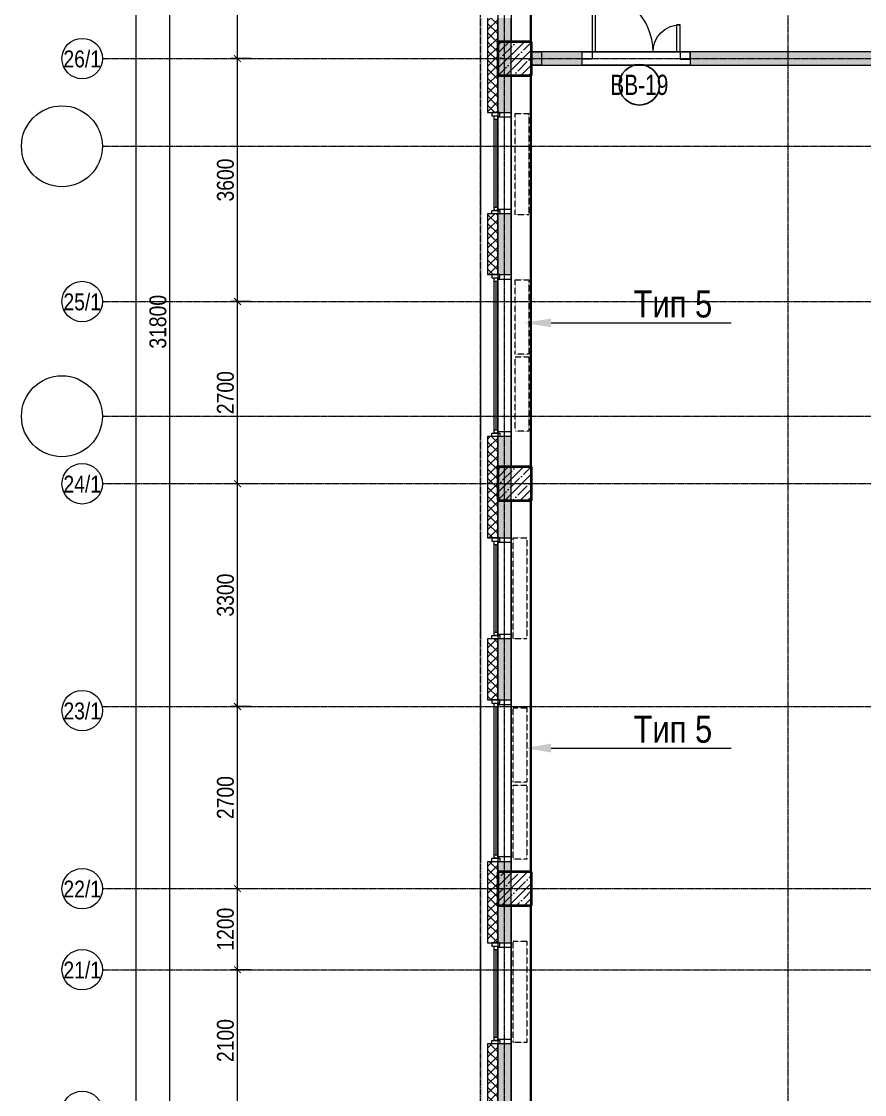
# Model space of a CAD drawing. Header units: millimetres. Extents: x -65509 to 912790, y 446 to 713294.
# Drawn here: x 135040 to 147528, y 200425 to 216325 of the extents above; entities that cross this region are included whole.
import ezdxf
from ezdxf import colors
from ezdxf.entities.mleader import LeaderData, LeaderLine
from ezdxf.enums import TextEntityAlignment as Align
from ezdxf.math import Vec2, Vec3

# ---------------------------------------------------------------- set-up
doc = ezdxf.new("R2010")
doc.units = ezdxf.units.MM
for name, pattern in [('CENTER2', [28.575, 19.05, -3.175, 3.175, -3.175]), ('DASHED', [19.05, 12.7, -6.35]), ('HIDDEN2', [4.7625, 3.175, -1.5875])]:
    doc.linetypes.add(name, pattern=pattern)
doc.layers.get('Defpoints').update_dxf_attribs({"color": 250})
for name, color, linetype, lineweight in [('A-Wall_Материал_Газоблок_Контур', 250, 'Continuous', 0), ('АР_Витраж марка', 250, 'Continuous', 9), ('АР_Двери_витраж', 250, 'Continuous', 9), ('АР_Колонны', 250, 'Continuous', 30), ('АР_Окна', 250, 'Continuous', 5), ('АР_Стены ЖБ', 250, 'Continuous', 35), ('АР_Стены ПЕНОблок', 250, 'Continuous', 20), ('АР_Утеплитель', 250, 'Continuous', 0), ('АР_Штриховка', 250, 'Continuous', 0), ('Зашивка радиаторов тип 5 (спорт желтый)', 250, 'Continuous', 25), ('КМ_Фахверки', 250, 'Continuous', 25), ('ОВ_Отопление', 250, 'Continuous', 5), ('Размеры зашивки ГКЛ', 250, 'Continuous', 0), ('РД_Оси_100', 250, 'Continuous', 0), ('РД_Оси_размер', 250, 'Continuous', 0), ('РД_проем_инж перемыч_фахверк', 250, 'Continuous', 18)]:
    doc.layers.add(name, color=color, linetype=linetype, lineweight=lineweight)
doc.layers.add('АР_Делит', color=250, linetype='Continuous', lineweight=0, plot=False)
doc.layers.add('РД_Проем', color=250, linetype='Continuous', lineweight=0, plot=False)
doc.layers.add('АР_Отопительные приборы', color=1, linetype='HIDDEN2', lineweight=0, true_color=0xff0000)
doc.layers.add('Зашивка радиаторов тип 1 (фанера и МДФ)', color=7, linetype='Continuous', lineweight=0, true_color=0x000085)
doc.layers.add('РД_Витраж_вн', color=250, linetype='Continuous')
doc.styles.add('Arial_09', font='ARIALN.TTF', dxfattribs={"width": 0.9})
doc.styles.add('style1', font='ARIALN.TTF')
doc.styles.add('ккк', font='isocpeur.ttf', dxfattribs={"width": 0.85, "oblique": 15})
doc.dimstyles.new('Dim100_ареал', dxfattribs={"dimscale": 100, "dimtxt": 2.5, "dimasz": 1, "dimexe": 1, "dimexo": 1, "dimgap": 0.5, "dimtad": 1, "dimzin": 12, "dimdsep": 46, "dimtxsty": 'style1', "dimblk": 'ARCHTICK', "dimcen": 1, "dimdle": 1, "dimclrd": 256, "dimclre": 256, "dimaunit": 1, "dimadec": 0, "dimazin": 3, "dimtfac": 1, "dimtmove": 1, "dimatfit": 3, "dimldrblk": 'OPEN30', "dimfxl": 4, "dimfxlon": 1, "dimtolj": 1, "dimtzin": 0, "dimlwd": 9, "dimlwe": 9, "dimarcsym": 0})
pattern_1 = [(45, (142195.16, 127275.07), (-112.2532, 112.2532), []), (45, (142307.41, 127275.07), (-112.2532, 112.2532), [198.4375, -39.6875, 0, -39.6875])]

# ---------------------------------------------------------------- blocks, each defined once
blk = doc.blocks.new('A-iden')
at = {"linetype": 'Continuous', "lineweight": 5}
blk.add_circle((0, -4), 3, dxfattribs=at)
at = {"color": 0, "linetype": 'Continuous', "lineweight": 20, "style": 'ккк', "width": 0.85}
blk.add_attdef('ID', text='', height=8, dxfattribs=at).set_placement((0.31, -3.85), align=Align.MIDDLE_CENTER)
blk = doc.blocks.new('_ArchTick')
at = {"color": 0, "linetype": 'ByBlock', "const_width": 0.15}
blk.add_lwpolyline([(-0.5, -0.5), (0.5, 0.5)], dxfattribs=at)
blk = doc.blocks.new('*D245')
at = {"layer": 'Defpoints', "color": 0, "transparency": 16777216}
for p in [(-5455, 134700), (-2955, 134700), (-2955, 0)]:
    blk.add_point(p, dxfattribs=at)
at = {"layer": 'РД_Оси_размер', "color": 0, "lineweight": 5, "transparency": 16777216}
for p, q in [((-5255, 134700), (-5555, 134700)), ((-5455, -100), (-5455, 134800)), ((-5255, 0), (-5555, 0))]:
    blk.add_line(p, q, dxfattribs=at)
at = {"layer": 'РД_Оси_размер', "color": 0, "lineweight": 5, "transparency": 16777216, "xscale": 100, "yscale": 100, "zscale": 100}
for p, rotation in [((-5455, 134700), 90), ((-5455, 0), 270)]:
    blk.add_blockref('_ArchTick', p, dxfattribs=dict(at, rotation=rotation))
at = {"layer": 'РД_Оси_размер', "color": 0, "transparency": 16777216, "insert": (-5633, 67350), "char_height": 250, "attachment_point": 5, "rotation": 90, "style": 'style1'}
blk.add_mtext('\\A1;134700', dxfattribs=at)
blk = doc.blocks.new('_Open30')
at = {"color": 0, "linetype": 'ByBlock', "lineweight": -2}
for p, q in [((-1, 0.27), (0, 0)), ((0, 0), (-1, -0.27)), ((0, 0), (-1, 0))]:
    blk.add_line(p, q, dxfattribs=at)
blk = doc.blocks.new('*D263')
at = {"layer": 'Defpoints', "color": 0, "transparency": 16777216}
for p in [(-3955, 75000), (-2955, 75000), (-2955, 72900)]:
    blk.add_point(p, dxfattribs=at)
at = {"layer": 'РД_Оси_размер', "color": 0, "lineweight": 5, "transparency": 16777216}
for p, q in [((-3955, 72800), (-3955, 75100)), ((-3755, 75000), (-4055, 75000)), ((-3755, 72900), (-4055, 72900))]:
    blk.add_line(p, q, dxfattribs=at)
at = {"layer": 'РД_Оси_размер', "color": 0, "lineweight": 5, "transparency": 16777216, "xscale": 100, "yscale": 100, "zscale": 100}
for p, rotation in [((-3955, 75000), 90), ((-3955, 72900), 270)]:
    blk.add_blockref('_ArchTick', p, dxfattribs=dict(at, rotation=rotation))
at = {"layer": 'РД_Оси_размер', "color": 0, "transparency": 16777216, "insert": (-4133, 73950), "char_height": 250, "attachment_point": 5, "rotation": 90, "style": 'style1'}
blk.add_mtext('\\A1;2100', dxfattribs=at)
blk = doc.blocks.new('*D264')
at = {"layer": 'Defpoints', "color": 0, "transparency": 16777216}
for p in [(-3955, 76200), (-2955, 76200), (-2955, 75000)]:
    blk.add_point(p, dxfattribs=at)
at = {"layer": 'РД_Оси_размер', "color": 0, "lineweight": 5, "transparency": 16777216}
for p, q in [((-3755, 76200), (-4055, 76200)), ((-3955, 74900), (-3955, 76300)), ((-3755, 75000), (-4055, 75000))]:
    blk.add_line(p, q, dxfattribs=at)
at = {"layer": 'РД_Оси_размер', "color": 0, "lineweight": 5, "transparency": 16777216, "xscale": 100, "yscale": 100, "zscale": 100}
for p, rotation in [((-3955, 76200), 90), ((-3955, 75000), 270)]:
    blk.add_blockref('_ArchTick', p, dxfattribs=dict(at, rotation=rotation))
at = {"layer": 'РД_Оси_размер', "color": 0, "transparency": 16777216, "insert": (-4133, 75600), "char_height": 250, "attachment_point": 5, "rotation": 90, "style": 'style1'}
blk.add_mtext('\\A1;1200', dxfattribs=at)
blk = doc.blocks.new('*D265')
at = {"layer": 'Defpoints', "color": 0, "transparency": 16777216}
for p in [(-3955, 78900), (-2955, 78900), (-2955, 76200)]:
    blk.add_point(p, dxfattribs=at)
at = {"layer": 'РД_Оси_размер', "color": 0, "lineweight": 5, "transparency": 16777216}
for p, q in [((-3755, 78900), (-4055, 78900)), ((-3955, 76100), (-3955, 79000)), ((-3755, 76200), (-4055, 76200))]:
    blk.add_line(p, q, dxfattribs=at)
at = {"layer": 'РД_Оси_размер', "color": 0, "lineweight": 5, "transparency": 16777216, "xscale": 100, "yscale": 100, "zscale": 100}
for p, rotation in [((-3955, 78900), 90), ((-3955, 76200), 270)]:
    blk.add_blockref('_ArchTick', p, dxfattribs=dict(at, rotation=rotation))
at = {"layer": 'РД_Оси_размер', "color": 0, "transparency": 16777216, "insert": (-4133, 77550), "char_height": 250, "attachment_point": 5, "rotation": 90, "style": 'style1'}
blk.add_mtext('\\A1;2700', dxfattribs=at)
blk = doc.blocks.new('*D266')
at = {"layer": 'Defpoints', "color": 0, "transparency": 16777216}
for p in [(-3955, 82200), (-2955, 82200), (-2955, 78900)]:
    blk.add_point(p, dxfattribs=at)
at = {"layer": 'РД_Оси_размер', "color": 0, "lineweight": 5, "transparency": 16777216}
for p, q in [((-3955, 78800), (-3955, 82300)), ((-3755, 82200), (-4055, 82200)), ((-3755, 78900), (-4055, 78900))]:
    blk.add_line(p, q, dxfattribs=at)
at = {"layer": 'РД_Оси_размер', "color": 0, "lineweight": 5, "transparency": 16777216, "xscale": 100, "yscale": 100, "zscale": 100}
for p, rotation in [((-3955, 82200), 90), ((-3955, 78900), 270)]:
    blk.add_blockref('_ArchTick', p, dxfattribs=dict(at, rotation=rotation))
at = {"layer": 'РД_Оси_размер', "color": 0, "transparency": 16777216, "insert": (-4133, 80550), "char_height": 250, "attachment_point": 5, "rotation": 90, "style": 'style1'}
blk.add_mtext('\\A1;3300', dxfattribs=at)
blk = doc.blocks.new('*D267')
at = {"layer": 'Defpoints', "color": 0, "transparency": 16777216}
for p in [(-3955, 84900), (-2955, 84900), (-2955, 82200)]:
    blk.add_point(p, dxfattribs=at)
at = {"layer": 'РД_Оси_размер', "color": 0, "lineweight": 5, "transparency": 16777216}
for p, q in [((-3955, 82100), (-3955, 85000)), ((-3755, 84900), (-4055, 84900)), ((-3755, 82200), (-4055, 82200))]:
    blk.add_line(p, q, dxfattribs=at)
at = {"layer": 'РД_Оси_размер', "color": 0, "lineweight": 5, "transparency": 16777216, "xscale": 100, "yscale": 100, "zscale": 100}
for p, rotation in [((-3955, 84900), 90), ((-3955, 82200), 270)]:
    blk.add_blockref('_ArchTick', p, dxfattribs=dict(at, rotation=rotation))
at = {"layer": 'РД_Оси_размер', "color": 0, "transparency": 16777216, "insert": (-4133, 83550), "char_height": 250, "attachment_point": 5, "rotation": 90, "style": 'style1'}
blk.add_mtext('\\A1;2700', dxfattribs=at)
blk = doc.blocks.new('*D268')
at = {"layer": 'Defpoints', "color": 0, "transparency": 16777216}
for p in [(-3955, 88500), (-2955, 88500), (-2955, 84900)]:
    blk.add_point(p, dxfattribs=at)
at = {"layer": 'РД_Оси_размер', "color": 0, "lineweight": 5, "transparency": 16777216}
for p, q in [((-3955, 84800), (-3955, 88600)), ((-3755, 88500), (-4055, 88500)), ((-3755, 84900), (-4055, 84900))]:
    blk.add_line(p, q, dxfattribs=at)
at = {"layer": 'РД_Оси_размер', "color": 0, "lineweight": 5, "transparency": 16777216, "xscale": 100, "yscale": 100, "zscale": 100}
for p, rotation in [((-3955, 88500), 90), ((-3955, 84900), 270)]:
    blk.add_blockref('_ArchTick', p, dxfattribs=dict(at, rotation=rotation))
at = {"layer": 'РД_Оси_размер', "color": 0, "transparency": 16777216, "insert": (-4133, 86700), "char_height": 250, "attachment_point": 5, "rotation": 90, "style": 'style1'}
blk.add_mtext('\\A1;3600', dxfattribs=at)
blk = doc.blocks.new('*D269')
at = {"layer": 'Defpoints', "color": 0, "transparency": 16777216}
for p in [(-3955, 90900), (-2955, 90900), (-2955, 88500)]:
    blk.add_point(p, dxfattribs=at)
at = {"layer": 'РД_Оси_размер', "color": 0, "lineweight": 5, "transparency": 16777216}
for p, q in [((-3955, 88400), (-3955, 91000)), ((-3755, 90900), (-4055, 90900)), ((-3755, 88500), (-4055, 88500))]:
    blk.add_line(p, q, dxfattribs=at)
at = {"layer": 'РД_Оси_размер', "color": 0, "lineweight": 5, "transparency": 16777216, "xscale": 100, "yscale": 100, "zscale": 100}
for p, rotation in [((-3955, 90900), 90), ((-3955, 88500), 270)]:
    blk.add_blockref('_ArchTick', p, dxfattribs=dict(at, rotation=rotation))
at = {"layer": 'РД_Оси_размер', "color": 0, "transparency": 16777216, "insert": (-4133, 89700), "char_height": 250, "attachment_point": 5, "rotation": 90, "style": 'style1'}
blk.add_mtext('\\A1;2400', dxfattribs=at)
blk = doc.blocks.new('*D238')
at = {"layer": 'Defpoints', "color": 0, "transparency": 16777216}
for p in [(-4955, 100500), (-2955, 100500), (-2955, 68700)]:
    blk.add_point(p, dxfattribs=at)
at = {"layer": 'РД_Оси_размер', "color": 0, "lineweight": 5, "transparency": 16777216}
for p, q in [((-4755, 100500), (-5055, 100500)), ((-4955, 68600), (-4955, 100600)), ((-4755, 68700), (-5055, 68700))]:
    blk.add_line(p, q, dxfattribs=at)
at = {"layer": 'РД_Оси_размер', "color": 0, "lineweight": 5, "transparency": 16777216, "xscale": 100, "yscale": 100, "zscale": 100}
for p, rotation in [((-4955, 100500), 90), ((-4955, 68700), 270)]:
    blk.add_blockref('_ArchTick', p, dxfattribs=dict(at, rotation=rotation))
at = {"layer": 'РД_Оси_размер', "color": 0, "transparency": 16777216, "insert": (-5133, 84600), "char_height": 250, "attachment_point": 5, "rotation": 90, "style": 'style1'}
blk.add_mtext('\\A1;31800', dxfattribs=at)
blk = doc.blocks.new('otv_в_стене')
at = {"linetype": 'Continuous'}
blk.add_lwpolyline([(0, -1), (0, 0), (1, 0), (1, -1)], close=True, dxfattribs=at)
blk.add_solid([(0, -1), (0, 0), (0.5, -0.5), (1, 0)], dxfattribs=at)
blk = doc.blocks.new('МаркаВитража1')
at = {"layer": 'Defpoints'}
blk.add_circle((0, 0), 3, dxfattribs=at)
at = {"color": 0, "linetype": 'ByBlock', "lineweight": -2, "style": 'Arial_09', "width": 0.9}
blk.add_attdef('АР-ОКНО:НАИМЕНОВАНИЕ', text='', height=3, dxfattribs=at).set_placement((0, 0), align=Align.MIDDLE)
blk = doc.blocks.new('СОШ_2200_АР_ОСИ_М100_28.05.24')
at = {"layer": 'АР_Делит', "linetype": 'CENTER2'}
for p, q in [((-5954.958, 87200), (47367.08, 87200)), ((-5954.958, 83200), (47367.08, 83200))]:
    blk.add_line(p, q, dxfattribs=at)
at = {"layer": 'АР_Делит', "color": 5, "linetype": 'DASHED'}
blk.add_lwpolyline([(114955, 135155), (114955, -355), (93595.036, -355), (93595.036, 13855), (94145, 13855), (94145, 68320), (66055, 68320), (66055, 13857.73), (83455, 13857.73), (83455, -355), (45245, -355), (45245, 13145), (44695, 13145), (44695, 26755), (45245, 26755), (45245, 68320), (20455, 68320), (20455, 26755), (27955, 26755), (27955, 13145), (-355, 13145), (-355, 100855), (37145, 100855), (37145, 129155)], dxfattribs=at)
at = {"layer": 'АР_Делит'}
for centre in [(-6554.958, 87200), (-6554.958, 83200)]:
    blk.add_circle(centre, 600, dxfattribs=at)
at = {"layer": 'РД_Оси_100', "linetype": 'CENTER2'}
for p, q in [((0, -6155), (0, 139938.679)), ((4200, -6155), (4200, 139938.679)), ((-5954.958, 88500), (119910, 88500)), ((-5954.958, 84900), (119910, 84900)), ((119910, 82200), (-5954.958, 82200)), ((-5954.958, 78900), (119910, 78900)), ((119910, 76200), (-5954.958, 76200)), ((-5954.958, 75000), (119910, 75000))]:
    blk.add_line(p, q, dxfattribs=at)
at = {"layer": 'РД_Оси_100', "color": 0}
ref = blk.add_blockref('A-iden', (-6254.958, 88900), dxfattribs=dict(at, xscale=100, yscale=100, zscale=100))
ref.add_attrib('ID', '26/1', dxfattribs={"layer": '0', "linetype": 'Continuous', "height": 250, "style": 'style1'}).set_placement((-6254.958, 88500), align=Align.MIDDLE)
ref = blk.add_blockref('A-iden', (-6254.958, 85300), dxfattribs=dict(at, xscale=100, yscale=100, zscale=100))
ref.add_attrib('ID', '25/1', dxfattribs={"layer": '0', "linetype": 'Continuous', "height": 250, "style": 'style1'}).set_placement((-6254.958, 84900), align=Align.MIDDLE)
ref = blk.add_blockref('A-iden', (-6254.958, 82600), dxfattribs=dict(at, xscale=100, yscale=100, zscale=100))
ref.add_attrib('ID', '24/1', dxfattribs={"layer": '0', "linetype": 'Continuous', "height": 250, "style": 'style1'}).set_placement((-6254.958, 82200), align=Align.MIDDLE)
ref = blk.add_blockref('A-iden', (-6254.958, 79239.148), dxfattribs=dict(at, xscale=100, yscale=100, zscale=100))
ref.add_attrib('ID', '23/1', dxfattribs={"layer": '0', "linetype": 'Continuous', "height": 250, "style": 'style1'}).set_placement((-6254.958, 78839.148), align=Align.MIDDLE)
ref = blk.add_blockref('A-iden', (-6254.958, 76600), dxfattribs=dict(at, xscale=100, yscale=100, zscale=100))
ref.add_attrib('ID', '22/1', dxfattribs={"layer": '0', "linetype": 'Continuous', "height": 250, "style": 'style1'}).set_placement((-6254.958, 76200), align=Align.MIDDLE)
ref = blk.add_blockref('A-iden', (-6254.958, 75400), dxfattribs=dict(at, xscale=100, yscale=100, zscale=100))
ref.add_attrib('ID', '21/1', dxfattribs={"layer": '0', "linetype": 'Continuous', "height": 250, "style": 'style1'}).set_placement((-6254.958, 75000), align=Align.MIDDLE)
ref = blk.add_blockref('A-iden', (-6254.958, 73300), dxfattribs=dict(at, xscale=100, yscale=100, zscale=100))
ref.add_attrib('ID', '20/1', dxfattribs={"layer": '0', "linetype": 'Continuous', "height": 250, "style": 'style1'}).set_placement((-6254.958, 72900), align=Align.MIDDLE)
at = {"layer": 'РД_Оси_размер'}
for base, p1, p2, picture, middle in [((-5454.958, 134700), (-2954.958, 0), (-2954.958, 134700), '*D245', (-5632.601, 67350)), ((-4954.958, 100500), (-2954.958, 68700), (-2954.958, 100500), '*D238', (-5132.601, 84600)), ((-3954.958, 90900), (-2954.958, 88500), (-2954.958, 90900), '*D269', (-4132.601, 89700)), ((-3954.958, 88500), (-2954.958, 84900), (-2954.958, 88500), '*D268', (-4132.601, 86700)), ((-3954.958, 84900), (-2954.958, 82200), (-2954.958, 84900), '*D267', (-4132.601, 83550)), ((-3954.958, 82200), (-2954.958, 78900), (-2954.958, 82200), '*D266', (-4132.601, 80550)), ((-3954.958, 78900), (-2954.958, 76200), (-2954.958, 78900), '*D265', (-4132.601, 77550)), ((-3954.958, 76200), (-2954.958, 75000), (-2954.958, 76200), '*D264', (-4132.601, 75600)), ((-3954.958, 75000), (-2954.958, 72900), (-2954.958, 75000), '*D263', (-4132.601, 73950))]:
    dim = blk.add_linear_dim(base=base, p1=p1, p2=p2, angle=90, dimstyle='Dim100_ареал', dxfattribs=at)
    dim.commit()
    dim.dimension.update_dxf_attribs({"geometry": picture, "text_midpoint": middle})

msp = doc.modelspace()

# ---------------------------------------------------------------- hatches: boundary and pattern name
at = {"layer": 'АР_Штриховка', "linetype": 'Continuous', "lineweight": 0}
h = msp.add_hatch(dxfattribs=at)
h.set_pattern_fill('_U', color=256, style=0, pattern_type=0)
h.set_pattern_definition([(360, (142195.1574, 127275.0729), (-8e-17, 1), [])])
h.paths.add_polyline_path([(141840.157, 143075.073), (141865.157, 143075.073), (141865.157, 143975.073), (141840.157, 143975.073)], flags=0)
h.paths.add_polyline_path([(141840.157, 145175.073), (141865.157, 145175.073), (141865.157, 146075.073), (141840.157, 146075.073)], flags=0)
h.paths.add_polyline_path([(141840.157, 149375.073), (141865.157, 149375.073), (141865.157, 150875.073), (141840.157, 150875.073)], flags=0)
h.paths.add_polyline_path([(141840.157, 153275.073), (141865.157, 153275.073), (141865.157, 154775.073), (141840.157, 154775.073)], flags=0)
h.paths.add_polyline_path([(141840.157, 155975.073), (141865.157, 155975.073), (141865.157, 156875.073), (141840.157, 156875.073)], flags=0)
h.paths.add_polyline_path([(141840.157, 158075.073), (141865.157, 158075.073), (141865.157, 158975.073), (141840.157, 158975.073)], flags=0)
h.paths.add_polyline_path([(141840.157, 162275.073), (141865.157, 162275.073), (141865.157, 164075.073), (141840.157, 164075.073)], flags=0)
h.paths.add_polyline_path([(141840.157, 165275.073), (141865.157, 165275.073), (141865.157, 166175.073), (141840.157, 166175.073)], flags=0)
h.paths.add_polyline_path([(141840.157, 167375.073), (141865.157, 167375.073), (141865.157, 168275.073), (141840.157, 168275.073)], flags=0)
h.paths.add_polyline_path([(141840.157, 171575.073), (141865.157, 171575.073), (141865.157, 173375.073), (141840.157, 173375.073)], flags=0)
h.paths.add_polyline_path([(141840.157, 174575.073), (141865.157, 174575.073), (141865.157, 175475.073), (141840.157, 175475.073)], flags=0)
h.paths.add_polyline_path([(141840.157, 176675.073), (141865.157, 176675.073), (141865.157, 177575.073), (141840.157, 177575.073)], flags=0)
h.paths.add_polyline_path([(141840.157, 180875.073), (141865.157, 180875.073), (141865.157, 182675.073), (141840.157, 182675.073)], flags=0)
h.paths.add_polyline_path([(141840.157, 183875.073), (141865.157, 183875.073), (141865.157, 184775.073), (141840.157, 184775.073)], flags=0)
h.paths.add_polyline_path([(141840.157, 185975.073), (141865.157, 185975.073), (141865.157, 186875.073), (141840.157, 186875.073)], flags=0)
h.paths.add_polyline_path([(141840.157, 190175.073), (141865.157, 190175.073), (141865.157, 191875.073), (141840.157, 191875.073)], flags=0)
h.paths.add_polyline_path([(141840.157, 194275.073), (141865.157, 194275.073), (141865.157, 195175.073), (141840.157, 195175.073)], flags=0)
h.paths.add_polyline_path([(141840.157, 196675.073), (141865.157, 196675.073), (141865.157, 197875.073), (141840.157, 197875.073)], flags=0)
h.paths.add_polyline_path([(141840.157, 200275.073), (141865.157, 200275.073), (141865.157, 201175.073), (141840.157, 201175.073)], flags=0)
h.paths.add_polyline_path([(141840.157, 202675.073), (141865.157, 202675.073), (141865.157, 203875.073), (141840.157, 203875.073)], flags=0)
h.paths.add_polyline_path([(141840.157, 206275.073), (141865.157, 206275.073), (141865.157, 207175.073), (141840.157, 207175.073)], flags=0)
h.paths.add_polyline_path([(141840.157, 208675.073), (141865.157, 208675.073), (141865.157, 210175.073), (141840.157, 210175.073)], flags=0)
h.paths.add_polyline_path([(141840.157, 212575.073), (141865.157, 212575.073), (141865.157, 213475.073), (141840.157, 213475.073)], flags=0)
h.paths.add_polyline_path([(141840.157, 214975.073), (141865.157, 214975.073), (141865.157, 216375.073), (141840.157, 216375.073)], flags=0)
h.paths.add_polyline_path([(141840.157, 217575.073), (141865.157, 217575.073), (141865.157, 218075.073), (141840.157, 218075.073)], flags=0)
h = msp.add_hatch(dxfattribs=at)
h.set_pattern_fill('ANSI37', color=256, scale=30, style=0)
h.set_pattern_definition([(45, (142195.16, 127275.07), (-67.35192, 67.35192), []), (135, (142195.16, 127275.07), (-67.35192, -67.35192), [])])
h.paths.add_polyline_path([(141945.157, 143075.073), (142095.157, 143075.073), (142095.157, 143975.073), (141945.157, 143975.073)], flags=0)
h.paths.add_polyline_path([(141945.157, 145175.073), (142095.157, 145175.073), (142095.157, 146075.073), (141945.157, 146075.073)], flags=0)
h.paths.add_polyline_path([(141945.157, 149375.073), (142095.157, 149375.073), (142095.157, 150875.073), (141945.157, 150875.073)], flags=0)
h.paths.add_polyline_path([(141945.157, 153275.073), (142095.157, 153275.073), (142095.157, 154775.073), (141945.157, 154775.073)], flags=0)
h.paths.add_polyline_path([(141945.157, 155975.073), (142095.157, 155975.073), (142095.157, 156875.073), (141945.157, 156875.073)], flags=0)
h.paths.add_polyline_path([(141945.157, 158075.073), (142095.157, 158075.073), (142095.157, 158975.073), (141945.157, 158975.073)], flags=0)
h.paths.add_polyline_path([(141945.157, 162275.073), (142095.157, 162275.073), (142095.157, 164075.073), (141945.157, 164075.073)], flags=0)
h.paths.add_polyline_path([(141945.157, 165275.073), (142095.157, 165275.073), (142095.157, 166175.073), (141945.157, 166175.073)], flags=0)
h.paths.add_polyline_path([(141945.157, 167375.073), (142095.157, 167375.073), (142095.157, 168275.073), (141945.157, 168275.073)], flags=0)
h.paths.add_polyline_path([(141945.157, 171575.073), (142095.157, 171575.073), (142095.157, 173375.073), (141945.157, 173375.073)], flags=0)
h.paths.add_polyline_path([(141945.157, 174575.073), (142095.157, 174575.073), (142095.157, 175475.073), (141945.157, 175475.073)], flags=0)
h.paths.add_polyline_path([(141945.157, 176675.073), (142095.157, 176675.073), (142095.157, 177575.073), (141945.157, 177575.073)], flags=0)
h.paths.add_polyline_path([(141945.157, 180875.073), (142095.157, 180875.073), (142095.157, 182675.073), (141945.157, 182675.073)], flags=0)
h.paths.add_polyline_path([(141945.157, 183875.073), (142095.157, 183875.073), (142095.157, 184775.073), (141945.157, 184775.073)], flags=0)
h.paths.add_polyline_path([(141945.157, 185975.073), (142095.157, 185975.073), (142095.157, 186875.073), (141945.157, 186875.073)], flags=0)
h.paths.add_polyline_path([(141945.157, 190175.073), (142095.157, 190175.073), (142095.157, 191875.073), (141945.157, 191875.073)], flags=0)
h.paths.add_polyline_path([(141945.157, 194275.073), (142095.157, 194275.073), (142095.157, 195175.073), (141945.157, 195175.073)], flags=0)
h.paths.add_polyline_path([(141945.157, 196675.073), (142095.157, 196675.073), (142095.157, 197875.073), (141945.157, 197875.073)], flags=0)
h.paths.add_polyline_path([(141945.157, 200275.073), (142095.157, 200275.073), (142095.157, 201175.073), (141945.157, 201175.073)], flags=0)
h.paths.add_polyline_path([(141945.157, 202675.073), (142095.157, 202675.073), (142095.157, 203875.073), (141945.157, 203875.073)], flags=0)
h.paths.add_polyline_path([(141945.157, 206275.073), (142095.157, 206275.073), (142095.157, 207175.073), (141945.157, 207175.073)], flags=0)
h.paths.add_polyline_path([(141945.157, 208675.073), (142095.157, 208675.073), (142095.157, 210175.073), (141945.157, 210175.073)], flags=0)
h.paths.add_polyline_path([(141945.157, 212575.073), (142095.157, 212575.073), (142095.157, 213475.073), (141945.157, 213475.073)], flags=0)
h.paths.add_polyline_path([(141945.157, 214975.073), (142095.157, 214975.073), (142095.157, 216375.073), (141945.157, 216375.073)], flags=0)
h.paths.add_polyline_path([(141945.157, 217575.073), (142095.157, 217575.073), (142095.157, 218075.073), (141945.157, 218075.073)], flags=0)
h = msp.add_hatch(dxfattribs=at)
h.set_pattern_fill('AR-CONC', color=256, style=0)
h.set_pattern_definition([(50, (142195.16, 127275.07), (182.18467, -15.93909), [19.05, -209.55]), (355, (142195.16, 127275.07), (-35.24342, 191.05685), [15.24, -167.6406]), (100.45144, (142210.34, 127273.74), (146.94125, 175.11775), [16.19, -178.09024]), (46.1842, (142195.16, 127325.87), (271.07904, -42.04233), [28.575, -314.325]), (96.63556, (142217.75, 127322.37), (237.4041, 247.4261), [24.285, -267.1356]), (351.18415, (142195.16, 127325.87), (237.4041, 247.4261), [22.86, -251.4597]), (21, (142220.56, 127313.17), (151.6144, -102.2652), [19.05, -209.55]), (326, (142220.56, 127313.17), (61.80203, 184.18797), [15.24, -167.64]), (71.45144, (142233.2, 127304.65), (213.41642, 81.92277), [16.19, -178.08994]), (37.5, (142195.16, 127275.07), (3.088603, 84.55504), [0, -165.608, 0, -170.18, 0, -168.275]), (7.5, (142195.16, 127275.07), (66.81966, 100.180575), [0, -97.028, 0, -161.798, 0, -64.135]), (327.5, (142138.515, 127275.07), (135.590595, -5.728744), [0, -63.5, 0, -198.12, 0, -262.89]), (317.5, (142113.12, 127275.07), (148.12918, 25.42649), [0, -82.55, 0, -131.572, 0, -186.69])])
h.paths.add_polyline_path([(142095.157, 143075.073), (142295.157, 143075.073), (142295.157, 143975.073), (142095.157, 143975.073)], flags=0)
h.paths.add_polyline_path([(142095.157, 145175.073), (142295.157, 145175.073), (142295.157, 146075.073), (142095.157, 146075.073)], flags=0)
h.paths.add_polyline_path([(142095.157, 149375.073), (142295.157, 149375.073), (142295.157, 150875.073), (142095.157, 150875.073)], flags=0)
h.paths.add_polyline_path([(142095.157, 153275.073), (142295.157, 153275.073), (142295.157, 154775.073), (142095.157, 154775.073)], flags=0)
h.paths.add_polyline_path([(142095.157, 155975.073), (142295.157, 155975.073), (142295.157, 156875.073), (142095.157, 156875.073)], flags=0)
h.paths.add_polyline_path([(142095.157, 158075.073), (142295.157, 158075.073), (142295.157, 158975.073), (142095.157, 158975.073)], flags=0)
h.paths.add_polyline_path([(142095.157, 162275.073), (142295.157, 162275.073), (142295.157, 164075.073), (142095.157, 164075.073)], flags=0)
h.paths.add_polyline_path([(142095.157, 165275.073), (142295.157, 165275.073), (142295.157, 166175.073), (142095.157, 166175.073)], flags=0)
h.paths.add_polyline_path([(142095.157, 167375.073), (142295.157, 167375.073), (142295.157, 168275.073), (142095.157, 168275.073)], flags=0)
h.paths.add_polyline_path([(142095.157, 171575.073), (142295.157, 171575.073), (142295.157, 173375.073), (142095.157, 173375.073)], flags=0)
h.paths.add_polyline_path([(142095.157, 174575.073), (142295.157, 174575.073), (142295.157, 175475.073), (142095.157, 175475.073)], flags=0)
h.paths.add_polyline_path([(142095.157, 176675.073), (142295.157, 176675.073), (142295.157, 177575.073), (142095.157, 177575.073)], flags=0)
h.paths.add_polyline_path([(142095.157, 180875.073), (142295.157, 180875.073), (142295.157, 182675.073), (142095.157, 182675.073)], flags=0)
h.paths.add_polyline_path([(142095.157, 183875.073), (142295.157, 183875.073), (142295.157, 184775.073), (142095.157, 184775.073)], flags=0)
h.paths.add_polyline_path([(142095.157, 185975.073), (142295.157, 185975.073), (142295.157, 186875.073), (142095.157, 186875.073)], flags=0)
h.paths.add_polyline_path([(142095.157, 190175.073), (142295.157, 190175.073), (142295.157, 191875.073), (142095.157, 191875.073)], flags=0)
h.paths.add_polyline_path([(142095.157, 194275.073), (142295.157, 194275.073), (142295.157, 195175.073), (142095.157, 195175.073)], flags=0)
h.paths.add_polyline_path([(142095.157, 196675.073), (142295.157, 196675.073), (142295.157, 197875.073), (142095.157, 197875.073)], flags=0)
h.paths.add_polyline_path([(142095.157, 200275.073), (142295.157, 200275.073), (142295.157, 201175.073), (142095.157, 201175.073)], flags=0)
h.paths.add_polyline_path([(142095.157, 202675.073), (142295.157, 202675.073), (142295.157, 203875.073), (142095.157, 203875.073)], flags=0)
h.paths.add_polyline_path([(142095.157, 206275.073), (142295.157, 206275.073), (142295.157, 207175.073), (142095.157, 207175.073)], flags=0)
h.paths.add_polyline_path([(142095.157, 208675.073), (142295.157, 208675.073), (142295.157, 210175.073), (142095.157, 210175.073)], flags=0)
h.paths.add_polyline_path([(142095.157, 212575.073), (142295.157, 212575.073), (142295.157, 213475.073), (142095.157, 213475.073)], flags=0)
h.paths.add_polyline_path([(142095.157, 214975.073), (142295.157, 214975.073), (142295.157, 216375.073), (142095.157, 216375.073)], flags=0)
h.paths.add_polyline_path([(142095.157, 217575.073), (142295.157, 217575.073), (142295.157, 218075.073), (142095.157, 218075.073)], flags=0)
at = {"layer": 'АР_Штриховка', "linetype": 'Continuous', "lineweight": 5}
h = msp.add_hatch(dxfattribs=at)
h.set_pattern_fill('ANSI35', color=256, scale=25, style=0)
h.set_pattern_definition(pattern_1)
h.paths.add_polyline_path([(142095.157, 215525.073), (142595.157, 215525.073), (142595.157, 216025.073), (142095.157, 216025.073)], flags=0)
at = {"layer": 'АР_Штриховка', "linetype": 'Continuous', "lineweight": 0}
h = msp.add_hatch(dxfattribs=at)
h.set_pattern_fill('AR-CONC', color=256, angle=-315, style=0)
h.set_pattern_definition([(95, (142195.16, 127275.07), (140.09465, 117.55338), [19.05, -209.55]), (40, (142195.16, 127275.07), (-160.01845, 110.17673), [15.24, -167.6406]), (145.45144, (142206.83, 127284.87), (-19.9238, 227.7301), [16.19, -178.09024]), (91.1842, (142159.24, 127311), (221.41024, 161.9534), [28.575, -314.325]), (141.63556, (142177.7, 127324.5), (-7.0866, 342.8268), [24.285, -267.1356]), (36.18415, (142159.24, 127311), (-7.0866, 342.8268), [22.86, -251.4597]), (66, (142186.18, 127319.97), (179.51998, 34.89515), [19.05, -209.55]), (11, (142186.18, 127319.97), (-86.53993, 173.9412), [15.24, -167.64]), (116.45145, (142201.14, 127322.88), (92.98005, 208.83634), [16.19, -178.08994]), (82.5, (142195.16, 127275.07), (-57.60547, 61.973414), [0, -165.608, 0, -170.18, 0, -168.275]), (52.5, (142195.16, 127275.07), (-23.58973, 118.087), [0, -97.028, 0, -161.798, 0, -64.135]), (12.5, (142155.105, 127235.02), (99.927863, 91.826196), [0, -63.5, 0, -198.12, 0, -262.89]), (2.5, (142137.14, 127217.06), (86.7639, 122.7224), [0, -82.55, 0, -131.572, 0, -186.69])])
h.paths.add_polyline_path([(142592.945, 215875.073), (142592.945, 215675.073), (143345.157, 215675.073), (143345.157, 215875.073)], flags=0)
h.paths.add_polyline_path([(144945.157, 215875.073), (144945.157, 215675.073), (148296.157, 215675.073), (148296.157, 215875.073)], flags=0)
at = {"layer": 'АР_Штриховка', "linetype": 'Continuous', "lineweight": 5}
h = msp.add_hatch(dxfattribs=at)
h.set_pattern_fill('ANSI35', color=256, scale=25, style=0)
h.set_pattern_definition(pattern_1)
h.paths.add_polyline_path([(142095.157, 209225.073), (142595.157, 209225.073), (142595.157, 209725.073), (142095.157, 209725.073)], flags=0)
h = msp.add_hatch(dxfattribs=at)
h.set_pattern_fill('ANSI35', color=256, scale=25, style=0)
h.set_pattern_definition(pattern_1)
h.paths.add_polyline_path([(142095.157, 203225.073), (142595.157, 203225.073), (142595.157, 203725.073), (142095.157, 203725.073)], flags=0)

# ---------------------------------------------------------------- linework, layer by layer
at = {"layer": 'A-Wall_Материал_Газоблок_Контур', "linetype": 'Continuous', "lineweight": 0}
for p, q in [((141840.157, 214975.073), (141840.157, 213475.073)), ((142295.157, 213475.073), (142295.157, 214975.073)), ((141840.157, 212575.073), (141840.157, 210175.073)), ((142295.157, 210175.073), (142295.157, 212575.073)), ((141840.157, 208675.073), (141840.157, 207175.073)), ((142295.157, 207175.073), (142295.157, 208675.073)), ((141840.157, 206275.073), (141840.157, 203875.073)), ((142295.157, 203875.073), (142295.157, 206275.073)), ((141840.157, 202675.073), (141840.157, 201175.073)), ((142295.157, 201175.073), (142295.157, 202675.073))]:
    msp.add_line(p, q, dxfattribs=at)
at = {"layer": 'АР_Двери_витраж', "linetype": 'Continuous', "lineweight": 9}
for points in [[(143495.157, 215875.073), (143545.157, 215875.073), (143545.157, 216775.073), (143495.157, 216775.073)], [(144795.157, 216275.073), (144745.157, 216275.073), (144745.157, 215875.073), (144795.157, 215875.073)], [(143495.157, 215765.073), (143345.157, 215765.073), (143345.157, 215875.073), (143495.157, 215875.073)], [(144795.157, 215765.073), (144945.157, 215765.073), (144945.157, 215875.073), (144795.157, 215875.073)]]:
    msp.add_lwpolyline(points, close=True, dxfattribs=at)
msp.add_arc((143495.157, 215875.073), 900, 0, 90, dxfattribs=at)
at = {"layer": 'АР_Двери_витраж', "linetype": 'Continuous', "lineweight": 9, "extrusion": (0, 0, -1)}
msp.add_arc((-144795.157, 215875.073), 400, 0, 90, dxfattribs=at)
at = {"layer": 'АР_Колонны', "linetype": 'HIDDEN2', "lineweight": 25}
for p, q in [((142095.157, 216025.073), (142595.157, 216025.073)), ((142095.157, 215525.073), (142095.157, 216025.073)), ((142595.157, 216025.073), (142595.157, 215525.073)), ((142595.157, 215525.073), (142095.157, 215525.073)), ((142095.157, 209725.073), (142595.157, 209725.073)), ((142095.157, 209225.073), (142095.157, 209725.073)), ((142595.157, 209725.073), (142595.157, 209225.073)), ((142595.157, 209225.073), (142095.157, 209225.073)), ((142095.157, 203725.073), (142595.157, 203725.073)), ((142095.157, 203225.073), (142095.157, 203725.073)), ((142595.157, 203725.073), (142595.157, 203225.073)), ((142595.157, 203225.073), (142095.157, 203225.073))]:
    msp.add_line(p, q, dxfattribs=at)
at = {"layer": 'АР_Колонны', "linetype": 'Continuous', "lineweight": 35}
for p, q in [((142095.157, 216025.073), (142595.157, 216025.073)), ((142095.157, 215525.073), (142095.157, 216025.073)), ((142595.157, 215525.073), (142595.157, 216025.073)), ((142095.157, 215525.073), (142595.157, 215525.073)), ((142095.157, 215525.073), (142595.157, 215525.073)), ((142095.157, 209725.073), (142595.157, 209725.073)), ((142095.157, 209225.073), (142095.157, 209725.073)), ((142595.157, 209225.073), (142595.157, 209725.073)), ((142095.157, 209225.073), (142595.157, 209225.073)), ((142095.157, 203725.073), (142595.157, 203725.073)), ((142095.157, 203225.073), (142095.157, 203725.073)), ((142595.157, 203225.073), (142595.157, 203725.073)), ((142095.157, 203225.073), (142595.157, 203225.073))]:
    msp.add_line(p, q, dxfattribs=at)
at = {"layer": 'АР_Окна', "linetype": 'Continuous', "lineweight": 5}
for p, q in [((141840.157, 214975.073), (141840.157, 213475.073)), ((142295.157, 214975.073), (142295.157, 213475.073)), ((142042.657, 214875.073), (142092.657, 214875.073)), ((142067.657, 214875.073), (142067.657, 213575.073)), ((142042.657, 213575.073), (142092.657, 213575.073)), ((141840.157, 212575.073), (141840.157, 210175.073)), ((142042.657, 212475.073), (142092.657, 212475.073)), ((142067.657, 212475.073), (142067.657, 210275.073)), ((142295.157, 212575.073), (142295.157, 210175.073)), ((142042.657, 210275.073), (142092.657, 210275.073)), ((141840.157, 208675.073), (141840.157, 207175.073)), ((142295.157, 208675.073), (142295.157, 207175.073)), ((142042.657, 208575.073), (142092.657, 208575.073)), ((142067.657, 208575.073), (142067.657, 207275.073)), ((142042.657, 207275.073), (142092.657, 207275.073)), ((141840.157, 206275.073), (141840.157, 203875.073)), ((142295.157, 206275.073), (142295.157, 203875.073)), ((142042.657, 206175.073), (142092.657, 206175.073)), ((142067.657, 206175.073), (142067.657, 203975.073)), ((142042.657, 203975.073), (142092.657, 203975.073)), ((141840.157, 202675.073), (141840.157, 201175.073)), ((142042.657, 202575.073), (142092.657, 202575.073)), ((142067.657, 202575.073), (142067.657, 201275.073)), ((142295.157, 202675.073), (142295.157, 201175.073)), ((142042.657, 201275.073), (142092.657, 201275.073))]:
    msp.add_line(p, q, dxfattribs=at)
for points in [[(142127.657, 214925.073), (142127.657, 214975.073), (142007.657, 214975.073), (142007.657, 214925.073)], [(142042.657, 214925.073), (142092.657, 214925.073), (142092.657, 213525.073), (142042.657, 213525.073)], [(142127.657, 213525.073), (142127.657, 213475.073), (142007.657, 213475.073), (142007.657, 213525.073)], [(142127.657, 212525.073), (142127.657, 212575.073), (142007.657, 212575.073), (142007.657, 212525.073)], [(142042.657, 212525.073), (142092.657, 212525.073), (142092.657, 210225.073), (142042.657, 210225.073)], [(142127.657, 210225.073), (142127.657, 210175.073), (142007.657, 210175.073), (142007.657, 210225.073)], [(142127.657, 208625.073), (142127.657, 208675.073), (142007.657, 208675.073), (142007.657, 208625.073)], [(142042.657, 208625.073), (142092.657, 208625.073), (142092.657, 207225.073), (142042.657, 207225.073)], [(142127.657, 207225.073), (142127.657, 207175.073), (142007.657, 207175.073), (142007.657, 207225.073)], [(142127.657, 206225.073), (142127.657, 206275.073), (142007.657, 206275.073), (142007.657, 206225.073)], [(142042.657, 206225.073), (142092.657, 206225.073), (142092.657, 203925.073), (142042.657, 203925.073)], [(142127.657, 203925.073), (142127.657, 203875.073), (142007.657, 203875.073), (142007.657, 203925.073)], [(142127.657, 202625.073), (142127.657, 202675.073), (142007.657, 202675.073), (142007.657, 202625.073)], [(142042.657, 202625.073), (142092.657, 202625.073), (142092.657, 201225.073), (142042.657, 201225.073)], [(142127.657, 201225.073), (142127.657, 201175.073), (142007.657, 201175.073), (142007.657, 201225.073)]]:
    msp.add_lwpolyline(points, close=True, dxfattribs=at)
at = {"layer": 'АР_Отопительные приборы'}
for points in [[(142355.302, 214961.652), (142555.302, 214961.652), (142555.302, 213461.652), (142355.302, 213461.652)], [(142355.302, 212496.234), (142555.302, 212496.234), (142555.302, 211396.234), (142355.302, 211396.234)], [(142355.302, 211353.597), (142555.302, 211353.597), (142555.302, 210253.597), (142355.302, 210253.597)], [(142325.157, 208675.073), (142525.157, 208675.073), (142525.157, 207175.073), (142325.157, 207175.073)], [(142325.157, 206153.509), (142525.157, 206153.509), (142525.157, 205053.509), (142325.157, 205053.509)], [(142325.157, 205010.873), (142525.157, 205010.873), (142525.157, 203910.873), (142325.157, 203910.873)], [(142325.157, 202696.148), (142525.157, 202696.148), (142525.157, 201196.148), (142325.157, 201196.148)]]:
    msp.add_lwpolyline(points, close=True, dxfattribs=at)
at = {"layer": 'АР_Стены ЖБ', "linetype": 'Continuous', "lineweight": 40}
for p, q in [((142595.157, 216025.073), (142095.157, 216025.073)), ((142095.157, 216025.073), (142095.157, 215525.073)), ((142595.157, 215525.073), (142595.157, 216025.073)), ((142095.157, 215525.073), (142595.157, 215525.073)), ((142595.157, 209725.073), (142095.157, 209725.073)), ((142095.157, 209725.073), (142095.157, 209225.073)), ((142595.157, 209225.073), (142595.157, 209725.073)), ((142095.157, 209225.073), (142595.157, 209225.073)), ((142595.157, 203725.073), (142095.157, 203725.073)), ((142095.157, 203725.073), (142095.157, 203225.073)), ((142595.157, 203225.073), (142595.157, 203725.073)), ((142095.157, 203225.073), (142595.157, 203225.073))]:
    msp.add_line(p, q, dxfattribs=at)
at = {"layer": 'АР_Стены ПЕНОблок', "linetype": 'Continuous', "lineweight": 20}
for p, q in [((142095.157, 216375.073), (142095.157, 214975.073)), ((142295.157, 214975.073), (142295.157, 216375.073)), ((142592.945, 215875.073), (142592.945, 215675.073)), ((143345.157, 215875.073), (142592.945, 215875.073)), ((143345.157, 215675.073), (143345.157, 215875.073)), ((144945.157, 215875.073), (144945.157, 215675.073)), ((148296.157, 215875.073), (144945.157, 215875.073)), ((142592.945, 215675.073), (143345.157, 215675.073)), ((144945.157, 215675.073), (148296.157, 215675.073)), ((142095.157, 214975.073), (142295.157, 214975.073)), ((142295.157, 213475.073), (142095.157, 213475.073)), ((142095.157, 213475.073), (142095.157, 212575.073)), ((142295.157, 212575.073), (142295.157, 213475.073)), ((142095.157, 212575.073), (142295.157, 212575.073)), ((142295.157, 210175.073), (142095.157, 210175.073)), ((142095.157, 210175.073), (142095.157, 208675.073)), ((142295.157, 208675.073), (142295.157, 210175.073)), ((142095.157, 208675.073), (142295.157, 208675.073)), ((142295.157, 207175.073), (142095.157, 207175.073)), ((142095.157, 207175.073), (142095.157, 206275.073)), ((142295.157, 206275.073), (142295.157, 207175.073)), ((142095.157, 206275.073), (142295.157, 206275.073)), ((142295.157, 203875.073), (142095.157, 203875.073)), ((142095.157, 203875.073), (142095.157, 202675.073)), ((142295.157, 202675.073), (142295.157, 203875.073)), ((142095.157, 202675.073), (142295.157, 202675.073)), ((142295.157, 201175.073), (142095.157, 201175.073)), ((142095.157, 201175.073), (142095.157, 200275.073)), ((142295.157, 200275.073), (142295.157, 201175.073))]:
    msp.add_line(p, q, dxfattribs=at)
at = {"layer": 'АР_Утеплитель', "linetype": 'Continuous', "lineweight": 0}
for p, q in [((141945.157, 216375.073), (141945.157, 214975.073)), ((142095.157, 214975.073), (142095.157, 216375.073)), ((141945.157, 214975.073), (142095.157, 214975.073)), ((142095.157, 213475.073), (141945.157, 213475.073)), ((141945.157, 213475.073), (141945.157, 212575.073)), ((142095.157, 212575.073), (142095.157, 213475.073)), ((141945.157, 212575.073), (142095.157, 212575.073)), ((142095.157, 210175.073), (141945.157, 210175.073)), ((141945.157, 210175.073), (141945.157, 208675.073)), ((142095.157, 208675.073), (142095.157, 210175.073)), ((141945.157, 208675.073), (142095.157, 208675.073)), ((142095.157, 207175.073), (141945.157, 207175.073)), ((141945.157, 207175.073), (141945.157, 206275.073)), ((142095.157, 206275.073), (142095.157, 207175.073)), ((141945.157, 206275.073), (142095.157, 206275.073)), ((142095.157, 203875.073), (141945.157, 203875.073)), ((141945.157, 203875.073), (141945.157, 202675.073)), ((142095.157, 202675.073), (142095.157, 203875.073)), ((141945.157, 202675.073), (142095.157, 202675.073)), ((142095.157, 201175.073), (141945.157, 201175.073)), ((141945.157, 201175.073), (141945.157, 200275.073)), ((142095.157, 200275.073), (142095.157, 201175.073))]:
    msp.add_line(p, q, dxfattribs=at)
at = {"layer": 'Зашивка радиаторов тип 1 (фанера и МДФ)', "linetype": 'Continuous', "lineweight": 0}
for p, q in [((142295.157, 217775.073), (142295.157, 216025.073)), ((142582.657, 216025.073), (142582.657, 217775.073)), ((142582.657, 217775.073), (142582.657, 216025.073)), ((142595.157, 216025.073), (142595.157, 217775.073)), ((142295.157, 216025.073), (142595.157, 216025.073))]:
    msp.add_line(p, q, dxfattribs=at)
at = {"layer": 'Зашивка радиаторов тип 5 (спорт желтый)', "linetype": 'Continuous', "lineweight": 0}
for p, q in [((142295.157, 215525.073), (142595.157, 215525.075)), ((142295.157, 215525.073), (142295.203, 209725.07)), ((142582.703, 209725.073), (142582.657, 215525.075)), ((142582.657, 215525.075), (142582.703, 209725.073)), ((142595.203, 209725.073), (142595.157, 215525.075)), ((142295.203, 209725.07), (142595.203, 209725.073)), ((142295.157, 209225.073), (142595.157, 209225.075)), ((142295.157, 209225.073), (142295.203, 203725.07)), ((142582.703, 203725.073), (142582.657, 209225.075)), ((142582.657, 209225.075), (142582.703, 203725.073)), ((142595.203, 203725.073), (142595.157, 209225.075)), ((142295.203, 203725.07), (142595.203, 203725.073)), ((142295.157, 203225.075), (142595.157, 203225.075)), ((142295.157, 203225.075), (142295.157, 197725.073)), ((142582.657, 197725.073), (142582.657, 203225.075)), ((142582.657, 203225.075), (142582.657, 197725.073)), ((142595.157, 197725.073), (142595.157, 203225.075))]:
    msp.add_line(p, q, dxfattribs=at)
at = {"layer": 'КМ_Фахверки', "lineweight": 5}
msp.add_lwpolyline([(212895.157, 195850.073), (236595.157, 195849.49), (236595.157, 127175.073), (256895.157, 127175.073), (256895.126, 262175.073), (215195.161, 262175.073), (215195.161, 256175.073), (179595.157, 256175.073), (179595.157, 227875.073), (142095.157, 227875.073), (142095.157, 140675.073), (169895.157, 140675.073), (169895.157, 153775.073), (162395.157, 153775.073), (162395.157, 195850.073), (187695.157, 195850.073), (187695.157, 127175.073), (225395.157, 127175.073), (225395.157, 140875.073), (207995.156, 140875.08), (207995.156, 195850.073), (212896.745, 195850.073)], dxfattribs=at)
at = {"layer": 'КМ_Фахверки', "lineweight": 20}
for points in [[(142295.157, 214905.073), (142095.157, 214905.073), (142095.157, 213545.073), (142295.157, 213545.073)], [(142095.157, 212505.073), (142295.157, 212505.073), (142295.157, 210245.073), (142095.157, 210245.073)], [(142295.157, 208605.073), (142095.157, 208605.073), (142095.157, 207245.073), (142295.157, 207245.073)], [(142095.157, 206205.073), (142295.157, 206205.073), (142295.157, 203945.073), (142095.157, 203945.073)], [(142295.157, 202605.073), (142095.157, 202605.073), (142095.157, 201245.073), (142295.157, 201245.073)]]:
    msp.add_lwpolyline(points, close=True, dxfattribs=at)
at = {"layer": 'РД_Витраж_вн', "linetype": 'Continuous', "lineweight": -3}
for p, q in [((143345.157, 215875.073), (144945.157, 215875.073)), ((143345.157, 215675.073), (144945.157, 215675.073))]:
    msp.add_line(p, q, dxfattribs=at)
at = {"layer": 'РД_Проем', "linetype": 'Continuous', "lineweight": 0}
for p, q in [((143345.157, 215875.073), (144945.157, 215875.073)), ((143345.157, 215675.073), (144945.157, 215675.073))]:
    msp.add_line(p, q, dxfattribs=at)
at = {"layer": 'РД_проем_инж перемыч_фахверк', "linetype": 'Continuous', "lineweight": 18}
for p, q in [((144945.157, 215875.073), (143345.157, 215875.073)), ((144945.157, 215675.073), (143345.157, 215675.073))]:
    msp.add_line(p, q, dxfattribs=at)

# ---------------------------------------------------------------- block references
at = {"layer": 'АР_Витраж марка', "linetype": 'Continuous', "lineweight": 9, "xscale": 100, "yscale": 100, "zscale": 100}
msp.add_blockref('МаркаВитража1', (144192.702, 215386.502), dxfattribs=at).add_auto_attribs({'АР-ОКНО:НАИМЕНОВАНИЕ': 'ВВ-19'})
at = {"layer": 'ОВ_Отопление', "xscale": 150, "yscale": 200}
msp.add_blockref('otv_в_стене', (142595.157, 215875.073), dxfattribs=at)
at = {"layer": 'РД_Оси_100'}
msp.add_blockref('СОШ_2200_АР_ОСИ_М100_28.05.24', (142195.157, 127275.073), dxfattribs=at)

# ---------------------------------------------------------------- leaders
at = {"layer": 'Размеры зашивки ГКЛ'}
ml = msp.add_multileader_mtext('Standard', dxfattribs=at)
ml.set_content('\\pxsm1;Тип 5', color=(0, 0, 138), style='style1')
ml.set_leader_properties(color=256, linetype='ByLayer', lineweight=9)
ml.build(insert=Vec2(0, 0))
ml.multileader.update_dxf_attribs({"has_dogleg": 0, "text_left_attachment_type": 6, "text_right_attachment_type": 6, "text_bottom_attachment_type": 10, "dogleg_length": 25, "arrow_head_size": 400})
ctx = ml.context
ctx.base_point, ctx.char_height, ctx.arrow_head_size, ctx.landing_gap_size, ctx.plane_origin = Vec3(144055.514, 211858.897), 400, 400, 50, Vec3(137262.083, 218829.462)
ctx.left_attachment, ctx.right_attachment, ctx.top_attachment = 6, 6, 10
notes = []
notes.append((ctx, [(0, (1, 1, 0), (144030.514, 211858.897), (1, 0), 25, [(0, [(142484.677, 211858.897)], 0, [])])]))
ctx.mtext.insert, ctx.mtext.width, ctx.mtext.defined_height, ctx.mtext.line_spacing_factor, ctx.mtext.flow_direction = Vec3(144105.514, 212338.897), 1668.44707, 600, 0.3, 5
ml = msp.add_multileader_mtext('Standard', dxfattribs=at)
ml.set_content('\\pxsm1;Тип 5', color=(0, 0, 138), style='style1')
ml.set_leader_properties(color=256, linetype='ByLayer', lineweight=9)
ml.build(insert=Vec2(0, 0))
ml.multileader.update_dxf_attribs({"has_dogleg": 0, "text_left_attachment_type": 6, "text_right_attachment_type": 6, "text_bottom_attachment_type": 10, "dogleg_length": 25, "arrow_head_size": 400})
ctx = ml.context
ctx.base_point, ctx.char_height, ctx.arrow_head_size, ctx.landing_gap_size, ctx.plane_origin = Vec3(144055.514, 205558.897), 400, 400, 50, Vec3(137262.083, 212529.462)
ctx.left_attachment, ctx.right_attachment, ctx.top_attachment = 6, 6, 10
notes.append((ctx, [(0, (1, 1, 0), (144030.514, 205558.897), (1, 0), 25, [(0, [(142484.677, 205558.897)], 0, [])])]))
ctx.mtext.insert, ctx.mtext.width, ctx.mtext.defined_height, ctx.mtext.line_spacing_factor, ctx.mtext.flow_direction = Vec3(144105.514, 206038.897), 1668.44707, 600, 0.3, 5
for ctx, leaders in notes:
    for number, flags, end, landing, length, lines in leaders:
        leader = LeaderData()
        leader.index, (leader.has_last_leader_line, leader.has_dogleg_vector, leader.attachment_direction) = number, flags
        leader.last_leader_point, leader.dogleg_vector, leader.dogleg_length = Vec3(end), Vec3(landing), length
        for number, points, colour, breaks in lines:
            line = LeaderLine()
            line.index, line.vertices, line.color, line.breaks = number, Vec3.list(points), colors.encode_raw_color(colour), breaks
            leader.lines.append(line)
        ctx.leaders.append(leader)

doc.saveas('drawing.dxf')
